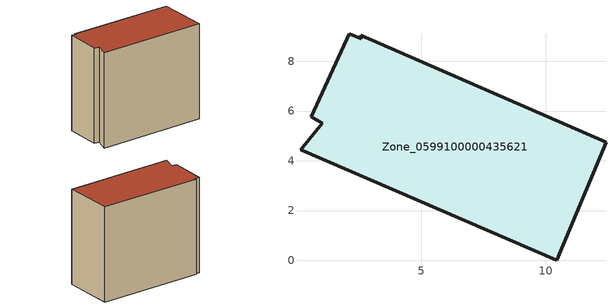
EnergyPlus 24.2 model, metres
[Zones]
Zone_0599100000435621
 floor ground (C_G): 2.09,9.11 2.58,8.92 2.56,9.04 12.42,4.74 10.45,0 0.14,4.44 1,5.51 0.58,5.77 z0
 wall outside (C_F): 12.42,4.74 2.56,9.04 2.58,8.92 2.09,9.11 0.58,5.77 1,5.51 0.14,4.44 10.45,0 12.42,4.74 z0:9.87
 roof outside (C_R): 2.58,8.92 2.09,9.11 0.58,5.77 1,5.51 0.14,4.44 10.45,0 12.42,4.74 2.56,9.04 z9.87
[BUILDING]
Pand.0599100000435621: North Axis=0; Terrain=City; Loads Convergence Tolerance Value=0.04; Temperature Convergence Tolerance Value=0.4; Solar Distribution=FullExterior; Maximum Number of Warmup Days=25; Minimum Number of Warmup Days=1
[Site:Location]
Rotterdam.The.Hague.AP_ZH_NLD Design_Conditions: Latitude=51.96; Longitude=4.45; Time Zone=1; Elevation=-4.5
[SITE:GROUNDTEMPERATURE:BUILDINGSURFACE]
18, 18, 18, 18, 18, 18, 18, 18, 18, 18, 18, 18
[MATERIAL] Thermal Absorptance=0.9; Solar Absorptance=0.7; Visible Absorptance=0.7
Name | Roughness | Thickness | Conductivity | Density | Specific Heat
G.TI.1946 | MediumSmooth | 0.15 | 1 | 540 | 1210
F.TI.1946 | Rough | 0.3 | 0.857143 | 1920 | 840
R.TI.1946 | MediumRough | 0.2 | 0.1 | 1500 | 1000
[CONSTRUCTION]
C_G: G.TI.1946
C_F: F.TI.1946
C_R: R.TI.1946
[ZONE]
Zone_0599100000435621: Type=1; Multiplier=1; Ceiling Height=Autocalculate; Volume=Autocalculate; Floor Area=autocalculate; Part of Total Floor Area=Yes
[ZONEINFILTRATION:DESIGNFLOWRATE]
Infil_Zone_0599100000435621: Zone or ZoneList or Space or SpaceList=Zone_0599100000435621; Schedule=AlwaysOn; Design Flow Rate Calculation Method=Flow/Area; Flow Rate per Floor Area=0.003; Constant Term Coefficient=1; Temperature Term Coefficient=0; Velocity Term Coefficient=0; Velocity Squared Term Coefficient=0
[HVACTEMPLATE:ZONE:IDEALLOADSAIRSYSTEM]
Zone_0599100000435621: Maximum Heating Supply Air Temperature=50; Minimum Cooling Supply Air Temperature=13; Maximum Heating Supply Air Humidity Ratio=0.0156; Minimum Cooling Supply Air Humidity Ratio=0.0077; Heating Limit=NoLimit; Cooling Limit=NoLimit; Dehumidification Control Type=ConstantSensibleHeatRatio; Cooling Sensible Heat Ratio=0.7; Dehumidification Setpoint=60; Humidification Control Type=None; Humidification Setpoint=30; Outdoor Air Method=None; Outdoor Air Flow Rate per Person=0.00944; Outdoor Air Flow Rate per Zone Floor Area=0; Outdoor Air Flow Rate per Zone=0; Demand Controlled Ventilation Type=None; Outdoor Air Economizer Type=NoEconomizer; Heat Recovery Type=None; Sensible Heat Recovery Effectiveness=0.7; Latent Heat Recovery Effectiveness=0.65
[ZONECONTROL:THERMOSTAT]
ThermostatControl_Zone_0599100000435621: Zone or ZoneList=Zone_0599100000435621; Control Type Schedule=DualSetpointControlType; Control 1=Thermostat_Zone_0599100000435621; Temperature Difference Between Cutout And Setpoint=0
[THERMOSTATSETPOINT:DUALSETPOINT]
Thermostat_Zone_0599100000435621: Heating Setpoint Temperature Schedule=HeatingSetpoint_Zone_0599100000435621; Cooling Setpoint Temperature Schedule=CoolingSetpoint_Zone_0599100000435621
[SCHEDULE:COMPACT]
HeatingSetpoint_Zone_0599100000435621: Through: 12/31, For: AllDays, Until: 24:00, 21
CoolingSetpoint_Zone_0599100000435621: Through: 12/31, For: AllDays, Until: 24:00, 24
DualSetpointControlType: Through: 12/31, For: AllDays, Until: 24:00, 4
AlwaysOn: Through: 12/31, For: AllDays, Until: 24:00, 1
